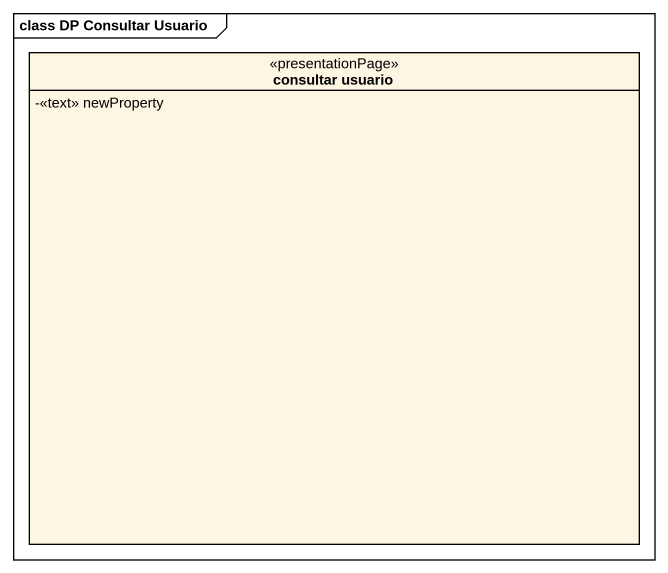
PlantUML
@startuml
mainframe class DP Consultar Usuario
hide circle
hide empty members
skinparam classAttributeIconSize 0
class "consultar usuario" as consultar_usuario <<presentationPage>> {
  -<<text>> newProperty
}
@enduml
